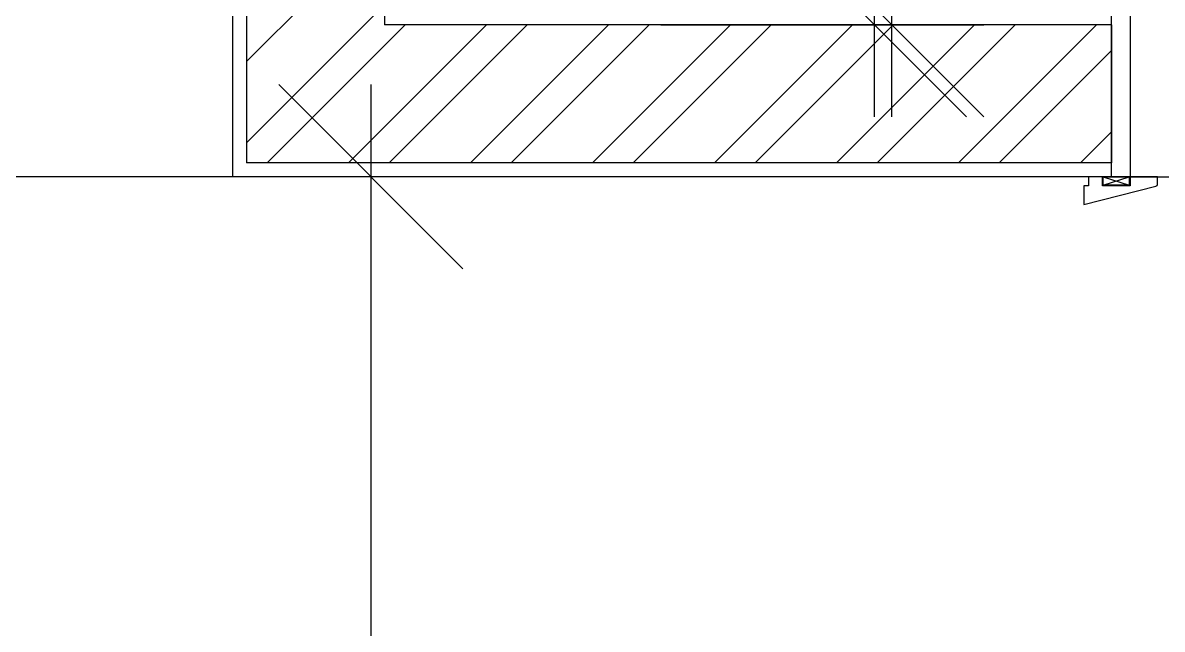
# Model space of a CAD drawing. Extents: x -1.8 to 45.6, y -22.6 to 61.5.
# Drawn here: x 38.725 to 39.963, y 15.769 to 16.427 of the extents above; entities that cross this region are included whole.
import ezdxf

# ---------------------------------------------------------------- set-up
doc = ezdxf.new("R2010")
doc.units = 0
doc.header["$MEASUREMENT"] = 0
doc.layers.get('0').update_dxf_attribs({"linetype": 'CONTINUOUS'})
for name, color, linetype in [('A-closet', 252, 'CONTINUOUS'), ('a-dim', 3, 'CONTINUOUS'), ('A-DOORS', 1, 'CONTINUOUS'), ('A-HATCH-WALL', 8, 'CONTINUOUS'), ('A-PLASTER', 8, 'CONTINUOUS'), ('A-WALL', 4, 'CONTINUOUS')]:
    doc.layers.add(name, color=color, linetype=linetype)

# ---------------------------------------------------------------- blocks, each defined once
blk = doc.blocks.new('_OBLIQUE')
at = {"color": 0, "linetype": 'ByBlock'}
blk.add_line((-0.5, -0.5), (0.5, 0.5), dxfattribs=at)

msp = doc.modelspace()

# ---------------------------------------------------------------- linework, layer by layer
at = {"layer": 'A-closet'}
msp.add_line((38.95337, 16.26), (37.57337, 16.26), dxfattribs=at)
msp.add_line((38.95337, 16.26), (37.57337, 16.26), dxfattribs=at)
at = {"layer": 'a-dim', "color": 15}
for p, q in [((39.65066, 16.325), (39.65066, 18.4)), ((39.66951, 16.325), (39.66951, 18.4)), ((39.41837, 16.425), (39.76951, 16.425)), ((39.41837, 16.425), (39.75066, 16.425)), ((39.10325, 16.36), (39.10325, 10.915)), ((39.13087, 16.26), (39.00325, 16.26))]:
    msp.add_line(p, q, dxfattribs=at)
at = {"layer": 'A-DOORS'}
for p, q in [((39.89937, 16.26), (39.92737, 16.251)), ((39.89937, 16.251), (39.92737, 16.26)), ((39.89937, 16.26), (39.92737, 16.251)), ((39.89937, 16.251), (39.92737, 16.26))]:
    msp.add_line(p, q, dxfattribs=at)
for points in [[(39.90837, 16.26), (39.90837, 16.45), (39.92837, 16.45), (39.92837, 16.26), (39.90837, 16.26)], [(39.90837, 16.26), (39.90837, 16.45), (39.92837, 16.45), (39.92837, 16.26), (39.90837, 16.26)], [(39.92837, 16.45), (39.92837, 16.26), (39.97837, 16.26), (39.97837, 16.41)], [(39.92837, 16.45), (39.92837, 16.26), (39.97837, 16.26), (39.97837, 16.41)]]:
    msp.add_lwpolyline(points, dxfattribs=at)
msp.add_lwpolyline([(39.89837, 16.26), (39.88337, 16.26), (39.88337, 16.25), (39.87837, 16.25), (39.87837, 16.23), (39.95659, 16.24964, 0.3817689), (39.95837, 16.25163), (39.95837, 16.26), (39.92837, 16.26), (39.92837, 16.25), (39.89837, 16.25), (39.89837, 16.26)], format="xyb", dxfattribs=at)
msp.add_lwpolyline([(39.89837, 16.26), (39.88337, 16.26), (39.88337, 16.25), (39.87837, 16.25), (39.87837, 16.23), (39.95659, 16.24964, 0.3817689), (39.95837, 16.25163), (39.95837, 16.26), (39.92837, 16.26), (39.92837, 16.25), (39.89837, 16.25), (39.89837, 16.26)], format="xyb", dxfattribs=at)
msp.add_lwpolyline([(39.89937, 16.26), (39.92737, 16.26), (39.92737, 16.251), (39.89937, 16.251)], close=True, dxfattribs=at)
msp.add_lwpolyline([(39.89937, 16.26), (39.92737, 16.26), (39.92737, 16.251), (39.89937, 16.251)], close=True, dxfattribs=at)
at = {"layer": 'A-HATCH-WALL'}
for p, q in [((38.96837, 16.38515), (39.11837, 16.53515)), ((38.96837, 16.38515), (39.11837, 16.53515)), ((38.96837, 16.29676), (39.11837, 16.44676)), ((38.96837, 16.29676), (39.11837, 16.44676)), ((38.99081, 16.275), (39.14081, 16.425)), ((38.99081, 16.275), (39.14081, 16.425)), ((39.07919, 16.275), (39.22919, 16.425)), ((39.07919, 16.275), (39.22919, 16.425)), ((39.12339, 16.275), (39.27339, 16.425)), ((39.12339, 16.275), (39.27339, 16.425)), ((39.21178, 16.275), (39.36178, 16.425)), ((39.21178, 16.275), (39.36178, 16.425)), ((39.25597, 16.275), (39.40597, 16.425)), ((39.25597, 16.275), (39.40597, 16.425)), ((39.34436, 16.275), (39.49436, 16.425)), ((39.34436, 16.275), (39.49436, 16.425)), ((39.38855, 16.275), (39.53855, 16.425)), ((39.38855, 16.275), (39.53855, 16.425)), ((39.47694, 16.275), (39.62694, 16.425)), ((39.47694, 16.275), (39.62694, 16.425)), ((39.52114, 16.275), (39.67114, 16.425)), ((39.52114, 16.275), (39.67114, 16.425)), ((39.60952, 16.275), (39.75952, 16.425)), ((39.60952, 16.275), (39.75952, 16.425)), ((39.65372, 16.275), (39.80372, 16.425)), ((39.65372, 16.275), (39.80372, 16.425)), ((39.74211, 16.275), (39.89211, 16.425)), ((39.74211, 16.275), (39.89211, 16.425)), ((39.7863, 16.275), (39.90837, 16.39707)), ((39.7863, 16.275), (39.90837, 16.39707)), ((39.87469, 16.275), (39.90837, 16.30868)), ((39.87469, 16.275), (39.90837, 16.30868))]:
    msp.add_line(p, q, dxfattribs=at)
at = {"layer": 'A-PLASTER'}
for p, q in [((38.95337, 16.26), (38.95337, 16.885)), ((38.95337, 16.26), (38.95337, 16.885)), ((39.90837, 16.26), (38.95337, 16.26)), ((39.90837, 16.26), (38.95337, 16.26))]:
    msp.add_line(p, q, dxfattribs=at)
at = {"layer": 'A-WALL'}
for p, q in [((39.11837, 18.3), (39.11837, 16.425)), ((39.11837, 18.3), (39.11837, 16.425)), ((38.96837, 16.9), (38.96837, 16.275)), ((38.96837, 16.9), (38.96837, 16.275)), ((39.90837, 16.425), (39.11837, 16.425)), ((39.90837, 16.425), (39.11837, 16.425)), ((39.75837, 16.425), (39.61837, 16.425)), ((39.75837, 16.425), (39.61837, 16.425)), ((39.90837, 16.425), (39.90837, 16.275)), ((39.90837, 16.425), (39.90837, 16.275)), ((39.90837, 16.275), (38.96837, 16.275)), ((39.90837, 16.275), (38.96837, 16.275)), ((39.75837, 16.275), (39.46837, 16.275)), ((39.75837, 16.275), (39.46837, 16.275))]:
    msp.add_line(p, q, dxfattribs=at)

# ---------------------------------------------------------------- block references
at = {"layer": 'a-dim', "color": 15, "xscale": 0.2, "yscale": 0.2, "zscale": 0.2}
for p, rotation in [((39.65066, 16.425), 270), ((39.66951, 16.425), 270), ((39.10325, 16.26), 90)]:
    msp.add_blockref('_OBLIQUE', p, dxfattribs=dict(at, rotation=rotation))

doc.saveas('drawing.dxf')
